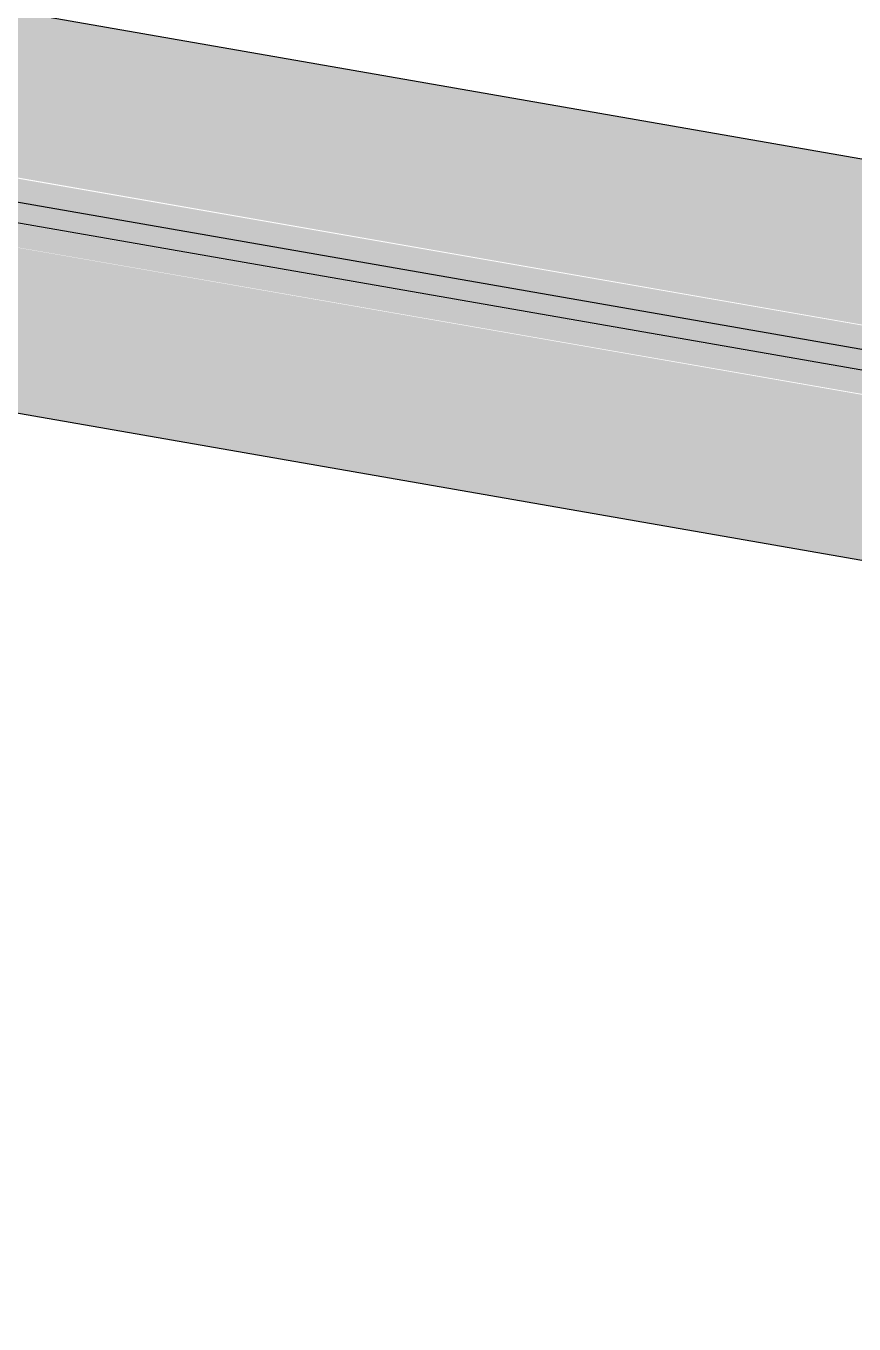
# Model space of a CAD drawing. Header units: metres. Extents: x -1164 to -1017, y 3 to 563.
# Drawn here: x -1071.327 to -1070.848, y 520.26 to 521.011 of the extents above; entities that cross this region are included whole.
import ezdxf

# ---------------------------------------------------------------- set-up
doc = ezdxf.new("R2010")
doc.units = ezdxf.units.M
doc.layers.add('A-GENM', color=7, linetype='Continuous', lineweight=35)

# ---------------------------------------------------------------- blocks, each defined once
blk = doc.blocks.new('BR08_CANOPY_BEAM - TYPE 3-V605-DRG 2873021 - motorway level drainage')
at = {"layer": 'A-GENM', "lineweight": 25, "true_color": 0xcbc2be}
h = blk.add_hatch(color=9, dxfattribs=at)
h.paths.add_polyline_path([(-1136.1672, 520.31215), (-1136.15775, 520.40643), (-1137.64082, 520.66482), (-1137.65704, 520.57172), (-1136.16753, 520.31221)])
h.paths.add_polyline_path([(-1137.72529, 520.58361), (-1137.70907, 520.67671), (-1139.86807, 521.05285), (-1139.88429, 520.95976), (-1137.72811, 520.5841)])
h.paths.add_polyline_path([(-1139.97134, 520.97492), (-1139.95512, 521.06802), (-1140.04046, 521.08229), (-1140.05658, 520.98977), (-1139.97412, 520.97541)])
h = blk.add_hatch(color=9, dxfattribs=at)
h.paths.add_polyline_path([(-1136.16909, 520.29827), (-1136.16848, 520.30127), (-1136.16786, 520.31227), (-1137.60498, 520.56265), (-1137.65704, 520.57172), (-1137.65944, 520.55793), (-1136.16972, 520.29838)])
h.paths.add_polyline_path([(-1137.7277, 520.56982), (-1137.72529, 520.58361), (-1139.88441, 520.95906), (-1139.88669, 520.94596), (-1137.72811, 520.56989)])
h.paths.add_polyline_path([(-1139.97374, 520.96113), (-1139.97134, 520.97492), (-1140.05658, 520.98977), (-1140.06012, 520.97759), (-1140.06012, 520.97618), (-1139.97412, 520.9612)])
blk.add_hatch(color=9, dxfattribs=at).paths.add_polyline_path([(-1137.16033, 520.45879), (-1137.15827, 520.47061), (-1140.10259, 520.98358), (-1140.10465, 520.97176), (-1137.2641, 520.47687)])
h = blk.add_hatch(color=9, dxfattribs=at)
h.paths.add_polyline_path([(-1136.17264, 520.2725), (-1136.17092, 520.28641), (-1140.06298, 520.96414), (-1140.06248, 520.95902), (-1140.06248, 520.9502), (-1139.97811, 520.93605), (-1139.97618, 520.94715), (-1139.93595, 520.94147), (-1139.889, 520.9327), (-1139.89028, 520.9202), (-1138.47041, 520.67385), (-1138.46822, 520.68454), (-1138.46093, 520.68432), (-1138.43623, 520.68005), (-1138.40029, 520.67268), (-1138.40233, 520.66096), (-1136.18003, 520.27379)])
h.paths.add_polyline_path([(-1139.96869, 520.94583), (-1139.96866, 520.94599), (-1139.96929, 520.94594)])
h = blk.add_hatch(color=9, dxfattribs=at)
h.paths.add_polyline_path([(-1136.1807, 520.17798), (-1136.17225, 520.27243), (-1138.40233, 520.66096), (-1138.41855, 520.56787), (-1136.22325, 520.18539)])
h.paths.add_polyline_path([(-1138.48681, 520.57976), (-1138.47059, 520.67285), (-1139.89116, 520.92035), (-1139.90738, 520.82725), (-1138.50193, 520.58239)])
h.paths.add_polyline_path([(-1139.99442, 520.84242), (-1139.9782, 520.93552), (-1140.06346, 520.95028), (-1140.07967, 520.85727), (-1140.02516, 520.84777)])
at = {"layer": 'A-GENM', "color": 254, "lineweight": 25, "true_color": 0xd4d4d4}
for p, q in [((-1139.86807, 521.05285), (-1137.70907, 520.67671)), ((-1140.10259, 520.98358), (-1137.15827, 520.47061)), ((-1137.16033, 520.45879), (-1140.10465, 520.97176)), ((-1138.48681, 520.57976), (-1139.90738, 520.82725))]:
    blk.add_line(p, q, dxfattribs=at)

msp = doc.modelspace()

# ---------------------------------------------------------------- block references
at = {"layer": 'A-GENM', "color": 254, "lineweight": 25, "true_color": 0xd4d4d4}
msp.add_blockref('BR08_CANOPY_BEAM - TYPE 3-V605-DRG 2873021 - motorway level drainage', (68.3458246, 0), dxfattribs=at)

doc.saveas('drawing.dxf')
